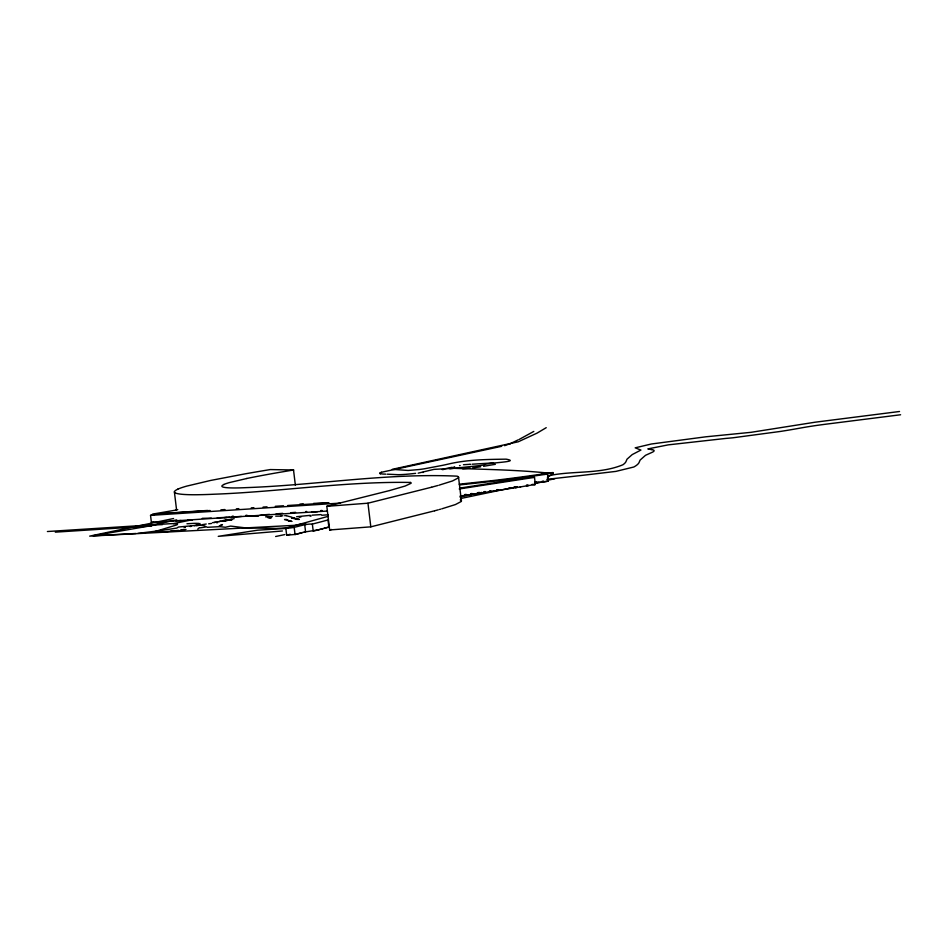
<?xml version="1.0" encoding="UTF-8"?>
<svg xmlns="http://www.w3.org/2000/svg" width="948" height="948" viewBox="0 0 948 948"><rect width="100%" height="100%" fill="white"/><g stroke="black" fill="none" stroke-linecap="round" stroke-linejoin="round"><path stroke-width="1.42" d="M170.427 531.318L176.447 531.283A12.573 0.96 -6.9 0 0 178.84 530.927L185.998 529.458M197.765 529.091L199.4 527.681M648.1 448.866L668.174 444.873L725.99 438.403A68.623 5.261 -6.9 0 0 730.517 438.012A51.31 3.934 -6.9 0 0 732.994 437.775L780.358 431.447A92.714 7.11 -6.9 0 0 789.957 429.894L791.379 429.645A84.088 6.446 -6.9 0 0 793.997 429.195L803.477 427.512A58.669 4.503 -6.9 0 1 806.238 427.038A47.127 3.614 -6.9 0 1 812.827 425.996A38.228 2.939 -6.9 0 1 818.539 425.166L825.625 424.218A97.94 7.513 -6.9 0 1 828.197 423.898L900.6 414.762M533.807 431.423L519.267 439.386M546.226 427.678L537.054 433.129L518.248 441.792L392.247 469.331L408.126 470.469L419.135 469.533A19.161 1.469 -6.9 0 0 424.088 468.845L442.846 465.29A127.731 9.8 -6.9 0 0 448.925 463.939C467.554 459.59 487.106 459.425 506.09 459.164C522.858 462.043 483.385 462.778 484.558 464.887A26.319 2.014 -6.9 0 1 479.57 465.622L449.779 468.75M510.024 443.783L518.177 439.86M510.297 443.617L504.609 445.679M547.375 477.271L553.359 473.644C520.381 469.9 486.964 469.485 453.63 468.324L433.935 469.367L418.186 473.159M177.596 489.227L180.547 488.054A129.189 9.907 -6.9 0 1 186.638 486.134L210.657 480.446L245.615 473.763A245.437 18.83 -6.9 0 1 270.287 469.568L293.524 469.983L295.373 485.281M223.787 484.499L225.743 483.729A81.86 6.28 -6.9 0 1 229.44 482.579L246.859 478.479M220.742 525.37L222.448 524.611L219.201 525.939M381.511 472.258L501.693 446.295M183.841 529.458L180.606 530.11M327.996 516.376L285.81 528.119L286.663 535.217L295.729 534.376M438.96 485.198L452.563 480.92L458.311 477.899A98.165 7.537 -6.9 0 0 457.043 476.157C386.831 472.922 316.668 485.151 246.516 487.616A91.352 7.003 -6.9 0 1 239.382 487.888L235.898 487.947A79.122 6.067 -6.9 0 1 224.001 484.487M441.815 508.827L455.419 504.561L461.166 501.539A98.165 7.537 -6.9 0 0 461.19 500.461M437.786 485.518L431.814 487.154M440.642 509.159L439.469 509.491M304.261 532.065L318.137 529.896M328.458 527.159L329.311 527.005M438.272 509.823L434.67 510.794M322.047 528.877L328.861 527.041L328.008 519.954L319.986 522.099A414.146 31.77 -6.9 0 1 312.354 524.054C303.206 523.651 294.982 528.629 285.81 528.119M302.305 532.598L297.056 534.02M327.664 527.372L323.991 528.368M389.865 490.483L405.199 486.016L411.029 483.302A50.019 3.839 -6.9 0 0 410.425 482.437M290.195 534.269L286.663 535.217L288.441 534.743M389.664 490.543L326.811 506.315L329.667 529.956L370.81 526.839L434.445 510.854M431.589 487.213L367.954 503.198L326.811 506.315M323.149 528.581L317.853 529.968A402.402 30.869 -6.9 0 1 313.207 531.141L312.354 524.054M321.491 529.02L320.661 529.245M319.832 529.458L318.706 529.754M329.667 529.956L331.504 529.482M463.477 464.721L469.568 464.342M175.89 510.107L152.51 514.112L207.612 510.451M163.589 521.649L151.396 522.455L150.542 515.368L155.91 514.112L210.089 510.534M151.396 522.455L153.754 521.91M460.147 465.515L459.519 465.658M175.807 510.024L177.762 509.597M454.602 466.76L453.926 466.914M234.168 518.663L222.259 521.187L232.094 519.682L229.854 519.966M452.22 467.269L444.825 468.798M173.543 518.52L89.681 536.13L298.608 525.121M146.336 526.259L176.755 519.871M47.4 531.52L170.391 523.699A24.518 1.884 -6.9 0 1 173.448 523.64L192.183 519.741M217.139 521.981L220.469 521.282M218.905 521.613L226.489 519.729L231.869 519.445M544.519 474.415L553.194 472.59L541.427 473.218M459.958 497.025L481.857 492.427M275.643 536.509L284.791 534.589M460.787 498.494L511.422 487.865M514.314 487.26L517.205 486.656M534.565 483.006L538.902 482.094M547.589 480.269L554.817 478.752M194.494 525.713L199.151 524.517L200.004 523.462M202.161 524.694L206.237 524.019M200.668 524.991L196.52 525.749M212.423 522.692L217.341 521.933M190.157 526.531L191.318 526.318M213.999 522.549L215.575 522.265M184.196 527.574L185.381 527.372M483.61 466.309L489.82 465.231A47.779 3.662 -6.9 0 1 495.223 464.354A36.735 2.82 -6.9 0 1 494.264 464.022L494.062 463.809M533.997 484.677L535.347 484.452L534.494 477.354L459.211 488.955M526.507 485.068L527.811 484.843M526.472 485.921L528.546 485.577M480.707 466.795L472.495 467.897M520.215 486.928L535.347 484.452L532.065 484.428M513.899 487.118L516.304 486.727M520.689 486.857L515.297 487.71M509.052 487.888L510.415 487.663M511.754 488.279L516.944 487.45M505.568 489.239L513.176 488.054M205.147 527.088L200.229 527.846M506.765 489.061L488.623 491.834M496.551 489.832L497.961 489.606M489.476 490.91L490.898 490.697M493.019 491.171L495.934 490.72M477.97 492.64L479.415 492.415M483.753 491.775L485.198 491.55M481.229 492.936L490.092 491.609M470.623 493.718L472.104 493.505M470.22 494.56L482.224 492.794M460.325 488.019L529.553 477.318L534.494 477.354M542.126 481.3L543.69 481.074M464.674 494.595L466.167 494.382M460.076 496.041L472.234 494.264M536.615 482.094L535.028 482.319M216.76 522.798L217.519 522.704M296.629 516.719L310.28 515.333M178.579 530.394L161.717 532.124A8.923 0.687 -6.9 0 1 161.219 532.029L157.641 531.544M899.522 411.491L815.067 422.216L751.017 432.324L705.845 436.803L651.383 443.996L635.184 447.835L640.919 450.063L632.221 454.59L627.007 459.188L626 461.546A379.236 29.092 -6.9 0 1 622.872 464.781C599.776 474.344 573.007 470.528 548.797 475.683M227.176 520.44L223.823 520.855L225.588 520.63M265.582 516.85L272.36 516.577M275.714 516.15L280.916 516.127M442.23 469.627L443.901 469.426M211.451 523.486L208.655 523.794M415.615 473.348L415.425 473.372A24.221 1.86 -6.9 0 1 405.768 474.32L405.697 474.32M546.783 479.309L551.179 478.835A106.046 8.141 -6.9 0 0 556.749 478.23L577.036 475.943A45.729 3.508 -6.9 0 1 579.619 475.683L615.892 471.393L633.762 467.02A137.069 10.511 -6.9 0 0 634.662 466.534L636.144 465.575A391.5 30.04 -6.9 0 0 639.13 462.375L640.101 460.088L645.15 455.632A99.706 7.655 -6.9 0 1 645.766 455.194L652.508 452.16A89.479 6.861 -6.9 0 0 653.847 451.248L653.978 451.047A71.064 5.451 -6.9 0 0 651.857 449.625M459.164 484.203L491.585 480.719A112.279 8.615 -6.9 0 0 501.67 479.522A146.478 11.234 -6.9 0 0 544.33 473.739L547.458 474.083L548.323 481.169L534.98 483.089A172.382 13.225 -6.9 0 0 541.711 482.129A180.63 13.853 -6.9 0 0 548.323 481.169L547.304 481.063M460.444 484.819L490.969 481.525A121.83 9.35 -6.9 0 0 504.253 479.937A157.498 12.087 -6.9 0 0 547.411 474.071M299.213 517.146L300.966 516.98M462.683 468.798L470.22 468.111M291.593 517.857L293.477 517.691M282.409 530.975L218.241 536.355L257.631 530.181L266.4 529.624A574.737 44.094 -6.9 0 1 286.794 528.403M310.091 516.15L311.086 516.067M282.67 513.366L276.081 513.875M290.752 512.726L295.586 512.347M305.742 511.553L306.69 511.482M137.827 533.392L162.677 530.288L176.814 528.06L178.497 527.029L198.085 525.192L203.536 525.5L207.351 527.301L219.877 526.638L225.363 527.266L230.625 526.093L245.248 527.846L275.951 528.439L288.476 527.787M269.552 514.385L262.169 514.942M321.739 515.262L328.352 514.776M248.613 515.925L245.959 516.115M186.957 523.77L193.783 523.379A26.817 2.062 -6.9 0 1 196.805 523.355L198.997 523.426M299.864 504.111L303.253 503.874M150.542 515.368L340.225 503.104M241.396 516.423L231.727 517.051M160.544 521.85L181.068 520.488M220.92 509.823L224.972 509.55M236.348 508.815L238.789 508.649M251.256 507.844L253.886 507.678M232.177 516.233L233.327 516.162M245.888 515.345L247.025 515.262M175.747 520.843L192.48 519.741M187.905 520.037L226.691 517.49M224.415 517.644L252.512 515.819M263.082 507.085L267.028 506.836M275.287 506.303L283.547 505.77M287.671 505.509L329.003 502.89L313.61 503.388M320.791 510.557L322.083 510.474M249.229 516.032L262.347 515.191M259.882 515.345L317.58 511.671M311.525 512.05L327.261 511.055M321.005 514.598L312.07 515.167M151.455 525.962L55.316 532.148M230.056 517.146L217.27 517.833M472.199 464.212L490.661 463.074A10.784 0.83 -6.9 0 1 492.012 463.027M247.689 516.233L258.484 516.115M281.082 515.866L282.871 515.771M284.661 515.688L286.45 515.594M286.675 515.819L292.055 517.253M269.007 517.004L270.796 516.909L267.407 517.004M269.232 517.229L271.021 517.134L267.632 517.241M269.457 517.466L271.247 517.371L267.857 517.466M269.682 517.703L271.472 517.608L268.083 517.738M470.587 464.295L469.983 464.319M136.038 533.487L93.082 535.75L157.487 524.6L162.309 524.671M292.268 518.046L292.02 518.046A65.507 5.024 -6.9 0 0 291.617 518.058M292.47 518.035L294.33 518.023M202.22 518.343L205.669 518.272A139.948 10.736 -6.9 0 0 211.297 518.082M173.448 523.64L175.392 523.711A28.239 2.169 -6.9 0 1 177.051 523.96L177.43 524.185A30.786 2.358 -6.9 0 1 176.695 524.931L154.88 531.603M387.234 474.19L394.013 474.486M385.789 474.154L383.265 474.047A59.57 4.574 -6.9 0 1 382.601 474L380.314 473.68M295.906 519.303L299.331 519.421L293.963 518.07M394.38 474.521L397.959 474.675A22.017 1.695 -6.9 0 0 405.033 474.379M650.281 449.411L651.809 449.636M649.854 449.352L648.124 449.008M293.833 518.651L297.317 519.279M380.361 473.692L380.409 473.704A31.011 2.382 -6.9 0 1 379.721 473.396M410.366 482.449C345.546 481.3 279.589 491.787 214.414 494.204A139.948 10.736 -6.9 0 1 202.801 494.631L197.113 494.738A126.878 9.729 -6.9 0 1 177.809 489.204M458.536 477.223L461.403 500.911M367.954 503.198L370.81 526.839M304.699 524.611L305.564 531.71L295.053 534.554L294.2 527.455M174.385 491.846L176.589 510.048M302.293 523.948A85.213 6.541 -6.9 0 0 301.156 524.078L296.368 525.085A140.351 10.772 -6.9 0 1 299.236 524.896M303.431 523.817A85.213 6.541 -6.9 0 1 305.706 523.569M492.249 463.015A12.514 0.96 -6.9 0 1 493.624 463.276M423.27 472.4A33.287 2.56 -6.9 0 1 422.725 472.471M379.686 473.194A31.011 2.382 -6.9 0 1 381.416 472.27M460.242 499.904A98.165 7.537 -6.9 0 1 460.574 500.046M246.705 478.491A181.056 13.888 -6.9 0 1 293.679 469.983M536.876 482.058A163.02 12.502 -6.9 0 1 534.755 482.354M286.308 519.504L284.519 519.54L287.979 519.978L286.308 519.504M291.747 521.376L288.275 520.796L291.747 521.376"/></g></svg>
